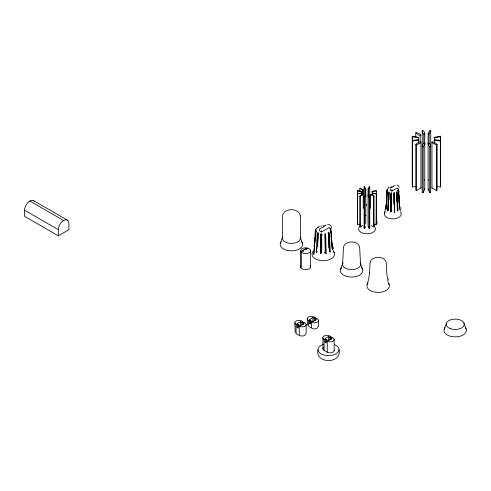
<?xml version="1.0" encoding="UTF-8"?>
<svg xmlns="http://www.w3.org/2000/svg" width="491" height="491" viewBox="0 0 491 491"><rect width="100%" height="100%" fill="white"/><g stroke="black" fill="none" stroke-linecap="round" stroke-linejoin="round"><path stroke-width="0.74" d="M386.65 195.989L386.239 203.851M386.712 194.528L386.883 190.146L387.614 188.857L387.043 189.765L386.043 209.215L387.467 190.993M391.155 211.928L390.572 211.83L390.861 194.074L391.315 192.668L391.223 211.934L391.597 211.13M314.964 237.288L314.565 242.99M315.081 235.103L315.351 229.997L316.486 228.597L315.578 229.493M315.277 235.177L315.437 232.175M320.341 253.338L320.727 235.373C320.071 233.035 322.882 233.434 321.593 235.508L321.212 253.466L320.341 253.338L321.384 251.963M342.583 264.446L343.522 247.016C345.296 240.216 358.062 240.252 359.645 247.157L360.566 264.275M369.478 273.671L370.085 262.354C371.859 255.553 384.625 255.59 386.208 262.495L386.804 273.505L387.626 279.183M390.799 187.482L390.897 186.826L391.566 186.697M386.399 203.477L386.613 200.721M314.792 242.486L315.001 240.43M369.496 273.352L368.686 279.017L367.194 284.43M368.041 189.121L368.68 189.244L369.766 186.899L369.115 186.801L368.041 189.121L368.041 226.013L369.115 228.333L369.766 228.235L369.766 186.899M428.103 133.92L429.06 134.111L430.699 130.594L429.717 130.44L428.103 133.92L428.103 189.268L429.717 192.742L430.699 192.595L430.699 130.594M422.174 130.594C422.542 135.608 427.348 135.387 423.156 130.44L422.174 130.594L422.174 192.595L423.156 192.742L424.77 189.268L424.476 188.918M428.103 179.816L428.398 180.166M386.172 204.354L385.809 207.116L386.153 205.391M316.186 251.791L317.229 234.054C317.339 231.648 319.5 232.795 317.867 234.422C320.163 232.175 314.676 258.696 317.186 251.214M314.05 246.206L314.492 243.671M314.166 246.341L314.504 244.438M385.748 207.319L384.539 213.162M386.933 191.539L387.614 190.49L387.509 190.944M317.229 227.849L318.45 226.793L317.867 227.48M315.658 232.108L316.204 231.359A0.632 0.405 -41.5 0 0 316.364 231.224C317.045 230.224 314.94 231.04 315.345 231.905C314.946 244.021 311.834 275.813 315.578 232.403L315.658 232.108L315.756 235.121M389.019 192.472L388.823 191.901L388.326 193.104L387.54 210.688L388.019 210.964L389.019 192.472L389.019 199.935M424.77 189.268L424.77 133.92M280.367 243.131L282.577 237.257A8.991 5.192 0 0 0 291.273 243.426A8.991 5.192 0 0 0 300.283 237.411M340.539 269.344L342.749 263.464M444.171 329.173L446.38 323.299M330.001 228.597L331.143 229.997L331.56 238.018M321.63 226.001L320.758 226.136M357.454 191.005L357.632 190.631L361.898 191.441L357.454 191.005L357.454 224.129L357.632 224.504L360.308 224.092M365.163 195.32L364.089 197.634L364.739 197.738L365.826 195.369L365.175 195.295L365.163 189.219L364.089 186.899L364.739 186.801L365.826 189.17L365.163 189.219M357.454 221.601L357.632 221.226M376.223 193.908L376.401 193.534L371.957 193.073L376.223 193.908L376.223 224.504L374.216 224.197M365.543 226.596L364.739 228.333L364.089 228.235L364.623 227.075M412.231 136.75L412.489 136.185L418.891 137.4L418.32 137.689L412.231 136.75L412.231 186.439L412.489 187.003L416.258 186.42M376.223 224.504L376.401 191.005L376.223 190.631L371.957 191.41L376.401 191.005M390.572 211.83L391.002 210.958L391.566 210.983M423.156 146.846C427.465 141.874 422.401 141.733 422.174 146.699L423.156 146.846L423.156 192.742M412.231 182.646L412.489 182.081M436.616 186.42L440.384 187.003L440.642 186.439L440.642 136.75L440.384 136.185L433.983 137.4L434.553 137.689L440.642 136.75M332.579 249.661L333.309 248.391L333.309 247.169M400.147 210.645L400.871 209.387L400.871 207.441M387.503 281.312L388.209 280.091L388.209 278.863M388.283 188.096L389.118 187.452L388.743 187.814M431.89 187.801L436.382 190.698L437.1 190.287L437.1 144.391C433.044 140.18 428.023 141.715 436.382 144.802L437.1 144.391M319.586 228.978L326.079 225.093M374.338 225.504L377.131 223.098L377.131 221.871M415.773 144.391L416.491 144.802C424.832 141.721 419.86 140.174 415.773 144.391L415.773 190.287L416.491 190.698L420.983 187.801M324.803 252.061L325.551 252.086L326.147 253.331L325.275 253.473L324.729 252.282M315.971 230.856L315.971 232.366M330.302 251.797L329.664 252.159L329.246 248.593L328.62 234.422L328.031 232.857L328.657 232.691A0.632 0.485 40.8 0 1 328.798 232.838L329.258 234.06L330.302 251.797L329.301 251.214M398.005 210.762L397.526 211.032L397.207 207.521L396.734 193.442C395.513 191.901 397.182 190.987 397.225 193.178L398.005 210.762L396.875 210.111M34.438 201.427A7.494 4.327 -60 0 0 28.478 202.016A7.494 4.327 -60 0 0 24.55 210.197L24.55 216.316L58.319 235.815L68.918 229.696L68.918 223.571A7.494 4.327 -60 0 0 63.621 220.514L29.847 201.015M415.773 132.901L416.491 132.49C424.666 135.553 420.05 137.136 415.773 132.901L415.773 137.492M359.817 188.44L360.296 188.163L363.334 189.999L362.757 190.14L359.817 188.44L359.817 191.502M359.817 196.099L362.794 194.381L363.322 194.485L360.296 196.375L359.817 196.099L359.817 226.695L360.296 226.971L362.646 225.615M374.038 196.099L371.061 194.381L370.527 194.485L373.559 196.375L374.038 196.099L374.038 226.695L373.559 226.971L371.208 225.615M390.756 187.893L395.286 185.279M390.29 188.544L390.29 190.066L391.935 191.017L397.004 188.09L397.593 188.108L397.857 188.82M319.42 229.444L319.42 230.672L321.617 231.936L328.81 227.781A1.62 0.933 -60 0 1 329.842 227.941L329.94 228.352M300.75 266.245A4.947 2.854 0 0 0 300.768 267.503L300.811 251.435L303.358 249.962L303.941 250.3L301.124 251.926L301.204 268.178A4.947 2.854 0 0 0 307.814 269.399A4.947 2.854 0 0 0 310.036 265.6M306.863 249.403L306.863 247.937L304.316 249.41L304.899 249.747L307.888 248.164A4.947 2.854 0 0 1 309.085 252.712A4.947 2.854 0 0 1 301.204 252.024L301.124 251.926M359.817 226.695L360.995 226.013M302.855 321.691L301.799 322.299L300.529 321.568L296.92 323.649L298.197 324.379L298.197 328.056L297.135 327.442L297.135 324.993L296.073 324.379A4.045 2.338 0 0 1 296.073 321.077A4.045 2.338 0 0 1 301.799 321.077L302.855 321.691L302.855 324.747M297.135 324.993L298.197 324.379M315.191 320.684L315.191 317.628L314.136 318.242L312.859 317.505L309.256 319.586L310.527 320.322L310.527 323.992L309.471 323.379L309.471 320.93L310.527 320.322M297.135 327.442L298.197 326.828M302.855 324.134L301.799 324.747L301.799 322.299M309.471 323.379L310.527 322.765M315.191 320.077L314.136 320.684L314.136 318.242M330.86 336.63L329.799 337.243L328.528 336.507L324.925 338.587L326.196 339.324L326.196 342.994L325.134 342.387L325.134 339.938L324.078 339.324A4.045 2.338 0 0 1 324.078 336.022A4.045 2.338 0 0 1 329.799 336.022L330.86 336.63L330.86 339.692M325.134 339.938L326.196 339.324M325.134 342.387L326.196 341.773M330.86 339.078L329.799 339.692L329.799 337.243M394.021 192.638L393.923 194.209C394.832 221.275 394.439 217.004 394.58 194.117L394.107 192.619M397.9 188.722L398.674 189.655M319.242 226.369L319.659 226.228M424.476 180.166L424.783 179.859M428.398 188.918L428.103 189.268M418.516 140.174L418.878 139.818L418.32 139.604L412.231 140.543L412.489 141.107L418.516 140.174L418.516 143.231M394.021 210.897L394.862 211.873M327.515 224.565C329.749 223.921 331.763 226.112 331.597 228.278M429.717 146.846L430.699 146.699C430.263 141.752 425.605 141.789 429.717 146.846L429.717 192.742M369.115 197.738L369.766 197.634C369.563 194.276 366.255 194.473 369.115 197.738L369.115 228.333M330.007 228.591L330.909 229.493M322.875 225.713L323.839 225.719M392.917 186.574L393.586 186.605M361.474 191.625L361.474 193.159M325.042 225.921L324.876 226.191M434.357 140.174L440.384 141.107L440.642 140.543L434.615 139.61C432.939 139.732 435.781 142.206 434.357 143.231M306.863 247.937L306.709 247.912A4.947 2.854 0 0 0 300.768 251.343L300.811 251.435M397.102 184.972L398.416 185.745L399.189 187.218M397.906 188.722L398.772 190.109L398.858 192.3M315.191 317.628L314.136 317.014A4.045 2.338 0 0 0 308.409 317.014A4.045 2.338 0 0 0 308.409 320.322L308.409 325.828M308.409 320.322L309.471 320.93M311.589 322.157L310.527 321.544L311.589 320.93L312.859 321.666L316.462 319.586L315.191 318.849L316.253 318.242L317.315 318.849A4.045 2.338 0 0 1 317.315 322.157A4.045 2.338 0 0 1 311.589 322.157L311.589 327.663M308.729 326.521L313.068 328.798L314.921 328.939L317.002 328.35L318.463 326.319L318.499 320.5M327.258 341.159L326.196 340.545L327.258 339.938L328.528 340.668L332.131 338.587L330.86 337.857L331.922 337.243L332.978 337.857A4.045 2.338 0 0 1 332.978 341.159A4.045 2.338 0 0 1 327.258 341.159L327.258 352.176A4.045 2.338 0 0 0 331.91 352.618A4.045 2.338 0 0 0 334.132 350.218M299.252 326.214L298.197 325.607L299.252 324.993L300.529 325.729L304.132 323.649L302.855 322.912L303.917 322.299L304.979 322.912A4.045 2.338 0 0 1 304.979 326.214A4.045 2.338 0 0 1 299.252 326.214L299.252 334.782M323.434 347.518A4.045 2.338 0 0 0 324.078 350.341L327.258 352.176M33.597 200.647L67.365 220.14M24.55 210.197L58.319 229.696L58.319 235.815M330.517 230.856L329.952 230.911L330.909 232.403L331.48 243.518L332.333 249.759L331.143 231.905L330.517 230.856L330.517 232.366M398.723 191.576C399.103 191.017 397.532 189.833 397.833 190.68M295.809 333.205C298.019 335.893 305.169 337.998 306.163 333.131L306.163 324.563M398.612 189.729L399.606 209.246L398.532 191.95L397.87 190.735M423.788 134.074L423.788 144.016M398.183 191.03L398.434 191.465M328.798 247.912L328.798 232.838L329.16 233.532M440.384 182.081L440.642 182.646M328.798 232.838L329.197 233.728M463.983 323.133L466.18 328.964M360.351 263.299L362.542 269.129M300.179 237.092L302.37 242.922M307.47 325.232L307.225 318.665M295.14 332.352L294.888 322.728M388.307 281.987L389.148 284.62M333.414 250.293L334.248 252.926M326.147 253.331L325.729 234.827L325.386 233.734L324.717 234.004A0.632 0.583 14.2 0 0 324.729 234.201L325.275 253.473M394.476 193L394.476 211.026M331.763 243.174L332.567 246.912L331.713 240.934M399.416 203.814L399.846 207.079L399.416 204.716M300.394 216.365C299.651 207.533 283.387 207.46 282.411 216.212L282.411 238.239M399.361 203.127L398.944 194.491M399.042 200.684L399.195 202.752M331.173 234.6L331.37 238.245M315.713 231.918L315.799 234.962M440.384 136.185L440.384 187.003M436.382 144.802L436.382 190.698M434.615 137.683L434.615 139.978M431.97 142.255L431.97 188.151M429.085 134.074L429.085 144.016M420.904 142.255L420.904 188.151M420.186 135.448L420.186 142.335M418.258 137.683L418.258 139.978M416.491 144.802L416.491 190.698M412.489 136.185L412.489 187.003M398.164 190.471L398.164 191.981M396.875 192.018L396.875 201.819M393.825 193.116L393.825 204.373M391.935 189.495L391.935 191.017M390.946 193.086L390.946 211.026M388.541 192.196L388.541 210.111M373.559 196.375L373.559 226.971M372.381 191.625L372.381 195.449M372.209 191.251L372.209 195.074M370.619 194.675L370.619 208.442M368.692 189.219L368.692 196.105M366.482 204.188L366.482 205.668M365.813 189.121L365.813 223.718M364.739 197.738L364.739 228.333M364.089 186.899L364.089 228.235M363.236 189.864L363.236 208.442M362.757 190.14L362.757 194.731M361.646 191.251L361.646 195.074M360.296 196.375L360.296 226.971M357.632 190.631L357.632 224.504M339.017 349.752C342.43 364.218 314.504 364.119 318.033 349.653M334.162 339.508L334.162 350.525M328.528 336.507L328.528 340.791M325.594 234.066L325.594 252.153M324.078 339.324L324.078 350.341M322.894 337.673L322.894 348.69M321.758 234.201L321.758 250.023M321.617 230.715L321.617 231.936M320.893 234.066L320.893 252.153M318.321 233.207L318.321 234.716M317.689 232.844L317.689 246.408M312.859 317.505L312.859 321.789M310.533 250.674L310.533 266.828M303.358 249.962L303.358 251.429M300.529 321.568L300.529 325.852M300.394 216.04L300.394 238.399M296.073 324.379L296.073 332.947M400.92 212.652A8.433 4.867 0 0 1 392.174 218.882A8.433 4.867 0 0 1 385.22 211.94M400.325 211.793A8.433 4.867 0 0 1 400.754 212.358M396.648 199.69A4.947 2.854 0 0 1 396.44 199.825M394.341 200.592A4.947 2.854 0 0 1 394.04 200.641M366.083 215.555A4.947 2.854 0 0 1 365.783 215.512M333.542 251.601A11.244 6.493 0 0 1 323.072 260.696A11.244 6.493 0 0 1 313.092 251.423M374.971 227.247A8.433 4.867 0 0 1 366.924 233.784A8.433 4.867 0 0 1 359.222 227.106M374.283 226.412A8.433 4.867 0 0 1 374.541 226.682M388.7 283.675A11.244 6.493 0 0 1 378.328 292.39A11.244 6.493 0 0 1 367.458 283.878M367.698 283.491A11.244 6.493 0 0 1 367.986 283.117M361.566 267.589A11.244 6.493 0 0 1 352.477 277.034A11.244 6.493 0 0 1 340.895 268.546M341.141 268.16A11.244 6.493 0 0 1 341.423 267.779M360.204 262.98A8.991 5.192 0 0 1 351.446 269.639A8.991 5.192 0 0 1 343.031 262.826M465.775 328.172A11.244 6.493 0 0 1 454.684 336.881A11.244 6.493 0 0 1 445.061 327.614M465.204 327.417A11.244 6.493 0 0 1 465.511 327.792M301.701 241.75A11.244 6.493 0 0 1 291.593 250.846A11.244 6.493 0 0 1 280.969 241.946M334.273 344.535A10.495 6.058 0 0 1 336.255 353.704A10.495 6.058 0 0 1 320.261 353.336A10.495 6.058 0 0 1 323.501 344.289M58.319 229.696A7.494 4.327 -60 0 1 63.621 220.514M361.898 193.098L357.632 193.908L357.454 193.534L361.898 193.098M450.48 328.694A8.991 5.192 0 0 0 464.204 324.441A8.991 5.192 0 0 0 450.959 319.702A8.991 5.192 0 0 0 450.48 328.694"/></g></svg>
